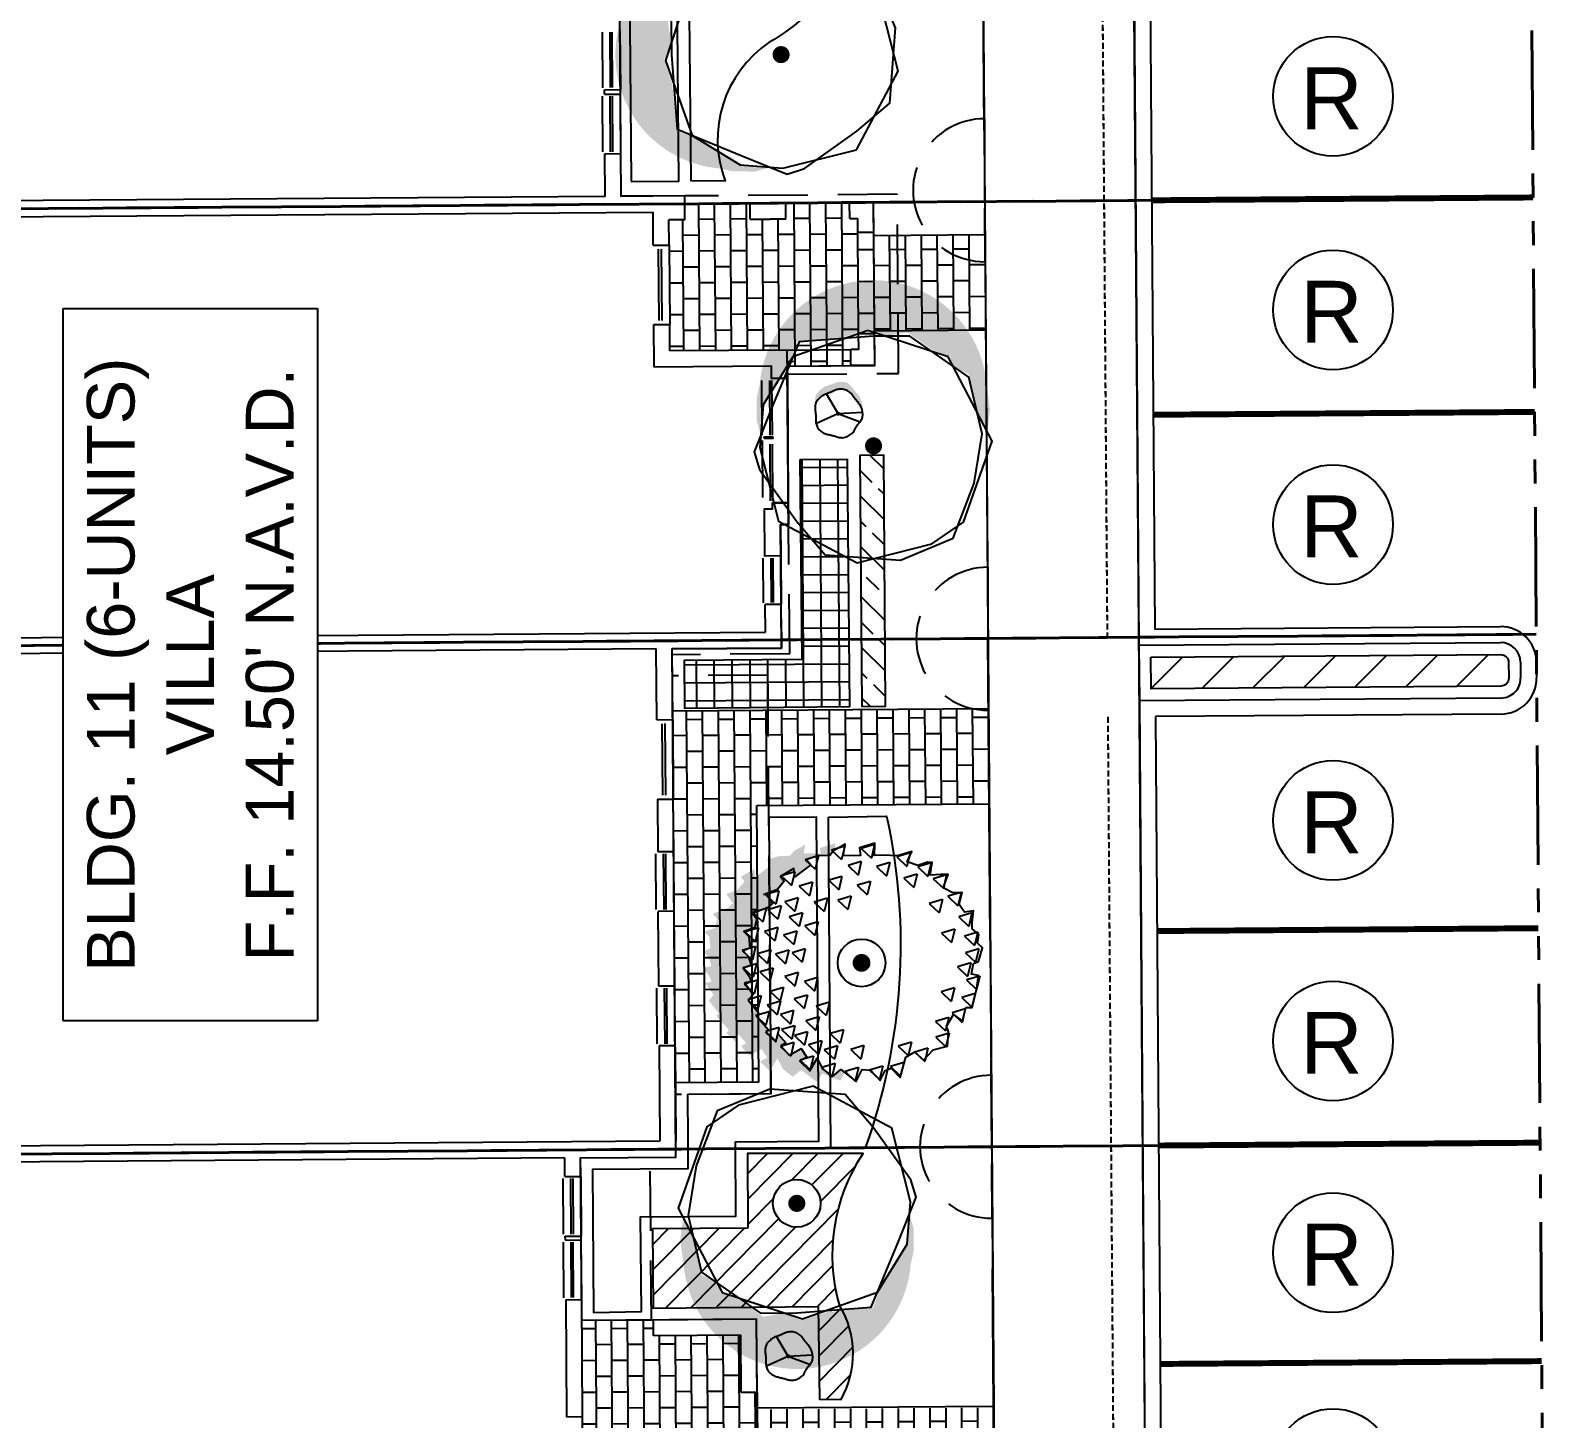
# Model space of a CAD drawing. Header units: feet. Extents: x 919634 to 928945, y 707022 to 708026.
# Drawn here: x 920286 to 920349.6, y 707361.5 to 707419.8 of the extents above; entities that cross this region are included whole.
import ezdxf
from ezdxf.enums import TextEntityAlignment as Align

# ---------------------------------------------------------------- set-up
doc = ezdxf.new("R2010")
doc.units = ezdxf.units.FT
doc.header["$LTSCALE"] = 20
doc.header["$MEASUREMENT"] = 0
for name, pattern in [('HIDDEN2', [0.1875, 0.125, -0.0625]), ('Site Plan$0$HIDDEN2', [0.1875, 0.125, -0.0625]), ('Site Plan$0$PHANTOM2', [1.25, 0.625, -0.125, 0.125, -0.125, 0.125, -0.125])]:
    doc.linetypes.add(name, pattern=pattern)
for name, color, linetype in [('-u-site-utility clear zone', 252, 'HIDDEN2'), ('-u-site-xref', 7, 'Continuous'), ('L-002', 15, 'Continuous'), ('LP-ANNO-LABL-SHRB', 2, 'Continuous'), ('LP-PATT-GRND', 251, 'Continuous'), ('Site Plan$0$-u-site-bldg ID', 7, 'Continuous'), ('Site Plan$0$-u-site-bldg_interior', 252, 'Continuous'), ('Site Plan$0$-u-site-parking_overhang', 252, 'Site Plan$0$HIDDEN2'), ('Site Plan$0$SP-BLDG-ROOF ABOVE', 4, 'Site Plan$0$HIDDEN2'), ('Site Plan$0$SP-LOT PAVERS', 254, 'Continuous'), ('Site Plan$0$SP-PARKING DESIGNATION', 254, 'Continuous'), ('x-Villa6-LP Block$0$L-002', 253, 'Continuous'), ('x-Villa6-LP Block$0$LK-SHRB-013M', 253, 'Continuous'), ('x-Villa6-LP Block$0$LK-SHRB-035M', 253, 'Continuous'), ('x-Villa6-LP Block$0$LK-SHRB-TRNK', 253, 'Continuous'), ('x-Villa6-LP Block$0$LK-TREE-013M', 253, 'Continuous'), ('x-Villa6-LP Block$0$LK-TREE-025M', 253, 'Continuous'), ('x-Villa6-LP Block$0$LK-TREE-050M', 253, 'Continuous'), ('x-Villa6-LP Block$0$LK-TREE-TRNK', 253, 'Continuous'), ('x-Villa6-LP Block$0$LP-PATT-SHAR', 253, 'Continuous'), ('x-Villa6-LP Block$0$LP-SHAR-BRDR-CONT', 253, 'Continuous'), ('x-Villa6-LP Block$0$LP-SHRB', 253, 'Continuous'), ('x-Villa6-LP Block$0$LP-TREE', 253, 'Continuous')]:
    doc.layers.add(name, color=color, linetype=linetype)
for name, color, linetype, lineweight in [('Site Plan$0$SP-CURB', 3, 'Continuous', 25), ('Site Plan$0$SP-LOT LINES', 252, 'Site Plan$0$PHANTOM2', 40), ('Site Plan$0$SP-PARKING-STRIPE', 252, 'Continuous', 25), ('Site Plan$0$SP-SIDEWALK', 2, 'Continuous', 25), ('SP-BUILDING-FOOTPRINT', 1, 'Continuous', 25)]:
    doc.layers.add(name, color=color, linetype=linetype, lineweight=lineweight)
for name, color, linetype, plot in [('x-Villa6-LP Block$0$LK-SHRB-SHAD', 253, 'Continuous', False), ('x-Villa6-LP Block$0$LK-TREE-SHAD', 253, 'Continuous', False), ('x-Villa6-LP Block$0$LK-TREE-SHAD-SM30', 253, 'Continuous', False), ('x-Villa6-LP Block$0$LK-TREE-SHAD-SM40', 253, 'Continuous', False), ('x-Villa6-LP Block$0$LK-TREE-SHAD-SM50', 253, 'Continuous', False)]:
    doc.layers.add(name, color=color, linetype=linetype, plot=plot)
doc.layers.get('-u-site-xref').off()
doc.styles.add('Site Plan$0$ARIAL', font='arial.ttf')

# ---------------------------------------------------------------- blocks, each defined once
blk = doc.blocks.new('Site Plan')
at = {"layer": 'Site Plan$0$SP-LOT PAVERS', "extrusion": (7.49369e-08, 5.50407e-10, 1)}
h = blk.add_hatch(dxfattribs=at)
h.set_pattern_fill('AR-B816', color=256, scale=0.083333, angle=90.42714)
h.set_pattern_definition([(90.42714, (920326.7498, 707319.2641), (-0.666648, -0.00497), []), (180.42714, (920326.7498, 707319.2641), (-0.661678, -0.671618), [0.666667, -0.666667])])
h.paths.add_polyline_path([(920321.398, 707411.163), (920321.397, 707411.293), (920320.73, 707411.288), (920320.726, 707411.874), (920320.393, 707411.871), (920320.388, 707412.538), (920317.71, 707412.518), (920317.715, 707411.851), (920316.215, 707411.84), (920316.21, 707412.507), (920313.471, 707412.485), (920313.476, 707411.82), (920312.809, 707411.815), (920312.85, 707406.315), (920317.767, 707406.352), (920317.772, 707405.674), (920320.439, 707405.705), (920320.434, 707406.372), (920320.767, 707406.374), (920320.762, 707407.029), (920321.429, 707407.034), (920321.428, 707407.164), (920326.094, 707407.197), (920326.064, 707411.197)])
h = blk.add_hatch(dxfattribs=at)
h.set_pattern_fill('AR-B816', color=256, scale=0.083333, angle=90.42714)
h.set_pattern_definition([(90.4271, (920326.6131, 707337.60304), (-0.666648, -0.00497), []), (180.4271, (920326.6131, 707337.60304), (-0.661678, -0.671618), [0.666667, -0.666667])])
h.paths.add_polyline_path([(920312.963, 707391.213), (920313.079, 707375.617), (920316.579, 707375.635), (920316.493, 707387.239), (920326.243, 707387.309), (920326.213, 707391.309)])
h = blk.add_hatch(dxfattribs=at)
h.set_pattern_fill('AR-B816', color=256, scale=0.083333, angle=90.42714)
h.set_pattern_definition([(90.4271, (920326.66924, 707330.0721), (-0.666648, -0.00497), []), (180.4271, (920326.66924, 707330.0721), (-0.661678, -0.671618), [0.666667, -0.666667])])
h.paths.add_polyline_path([(920316.545, 707357.895), (920316.549, 707357.28), (920315.883, 707357.275), (920315.901, 707354.871), (920309.234, 707354.822), (920309.153, 707365.655), (920312.153, 707365.677), (920312.158, 707365.01), (920315.825, 707365.038), (920315.843, 707362.632), (920316.51, 707362.637), (920316.515, 707361.895), (920326.431, 707361.971), (920326.461, 707357.971)])
at = {"layer": 'Site Plan$0$-u-site-bldg_interior', "extrusion": (7.49369e-08, 5.50407e-10, 1)}
for p, q in [((920310.001, 707419.697, 0), (920310.018, 707417.364, 0)), ((920310.321, 707419.699, 0), (920310.339, 707417.366, 0)), ((920310.414, 707419.7, 0), (920310.431, 707417.367, 0)), ((920310.75, 707419.786, 0), (920310.769, 707417.286, 0)), ((920310.038, 707414.676, 0), (920310.021, 707417.009, 0)), ((920310.102, 707417.281, 0), (920310.769, 707417.286, 0)), ((920310.103, 707417.093, 0), (920310.102, 707417.281, 0)), ((920310.103, 707417.093, 0), (920310.77, 707417.098, 0)), ((920310.359, 707414.678, 0), (920310.341, 707417.012, 0)), ((920310.451, 707414.679, 0), (920310.434, 707417.012, 0)), ((920310.77, 707417.098, 0), (920310.769, 707417.286, 0)), ((920310.789, 707414.598, 0), (920310.77, 707417.098, 0)), ((920310.122, 707414.593, 0), (920310.789, 707414.598, 0)), ((920310.135, 707412.801, 0), (920310.122, 707414.593, 0)), ((920310.802, 707412.806, 0), (920310.789, 707414.598, 0)), ((920310.135, 707412.801, 0), (920271.72, 707412.515, 0)), ((920313.469, 707412.822, 0), (920310.802, 707412.806, 0)), ((920313.471, 707412.486, 0), (920313.469, 707412.822, 0)), ((920313.471, 707412.486, 0), (920316.21, 707412.507, 0)), ((920316.21, 707412.507, 0), (920317.71, 707412.518, 0)), ((920316.215, 707411.84, 0), (920316.21, 707412.507, 0)), ((920317.71, 707412.518, 0), (920320.388, 707412.538, 0)), ((920317.715, 707411.851, 0), (920317.71, 707412.518, 0)), ((920320.388, 707412.538, 0), (920321.388, 707412.546, 0)), ((920320.393, 707411.871, 0), (920320.388, 707412.538, 0)), ((920321.397, 707411.293, 0), (920321.388, 707412.546, 0)), ((920273.725, 707411.857, 0), (920312.14, 707412.143, 0)), ((920312.151, 707410.753, 0), (920312.14, 707412.143, 0)), ((920313.476, 707411.82, 0), (920313.471, 707412.486, 0)), ((920320.393, 707411.871, 0), (920320.726, 707411.874, 0)), ((920320.73, 707411.288, 0), (920320.726, 707411.874, 0)), ((920313.476, 707411.82, 0), (920312.809, 707411.815, 0)), ((920312.817, 707410.758, 0), (920312.809, 707411.815, 0)), ((920316.215, 707411.84, 0), (920317.048, 707411.846, 0)), ((920317.715, 707411.851, 0), (920317.048, 707411.846, 0)), ((920321.397, 707411.293, 0), (920320.73, 707411.288, 0)), ((920321.429, 707407.034, 0), (920321.397, 707411.293, 0)), ((920312.151, 707410.753, 0), (920312.817, 707410.758, 0)), ((920312.817, 707410.758, 0), (920312.842, 707407.425, 0)), ((920312.36, 707410.588, 0), (920312.383, 707407.588, 0)), ((920312.485, 707410.589, 0), (920312.508, 707407.589, 0)), ((920312.176, 707407.42, 0), (920312.842, 707407.425, 0)), ((920312.189, 707405.643, 0), (920312.176, 707407.42, 0)), ((920312.85, 707406.315, 0), (920312.842, 707407.425, 0)), ((920321.429, 707407.034, 0), (920320.762, 707407.029, 0)), ((920320.767, 707406.374, 0), (920320.762, 707407.029, 0)), ((920321.439, 707405.712, 0), (920321.429, 707407.034, 0)), ((920317.767, 707406.352, 0), (920320.434, 707406.372, 0)), ((920320.767, 707406.374, 0), (920320.434, 707406.372, 0)), ((920320.439, 707405.705, 0), (920320.434, 707406.372, 0)), ((920317.772, 707405.674, 0), (920320.439, 707405.705, 0)), ((920321.439, 707405.712, 0), (920320.439, 707405.705, 0)), ((920316.693, 707405.072, 0), (920316.71, 707402.78, 0)), ((920317.021, 707405.075, 0), (920317.038, 707402.783, 0)), ((920317.114, 707405.075, 0), (920317.131, 707402.783, 0)), ((920317.776, 707405.175, 0), (920317.815, 707399.946, 0)), ((920316.712, 707402.554, 0), (920316.73, 707400.171, 0)), ((920317.18, 707402.7, 0), (920316.794, 707402.698, 0)), ((920316.795, 707402.638, 0), (920316.794, 707402.698, 0)), ((920317.18, 707402.64, 0), (920316.795, 707402.638, 0)), ((920317.041, 707402.406, 0), (920317.059, 707400.024, 0)), ((920317.134, 707402.407, 0), (920317.152, 707400.024, 0)), ((920317.18, 707402.64, 0), (920317.18, 707402.7, 0)), ((920317.815, 707399.946, 0), (920317.152, 707399.941, 0)), ((920316.749, 707397.623, 0), (920316.763, 707395.752, 0)), ((920317.077, 707397.625, 0), (920317.091, 707395.755, 0)), ((920317.169, 707397.626, 0), (920317.183, 707395.755, 0)), ((920317.498, 707397.712, 0), (920317.513, 707395.675, 0)), ((920317.513, 707395.675, 0), (920316.847, 707395.67, 0)), ((920316.855, 707394.511, 0), (920316.847, 707395.67, 0)), ((920317.522, 707394.516, 0), (920317.513, 707395.675, 0)), ((920273.856, 707394.191, 0), (920316.855, 707394.511, 0)), ((920317.522, 707394.516, 0), (920317.527, 707393.85, 0)), ((920312.277, 707393.817, 0), (920273.861, 707393.53, 0)), ((920312.299, 707390.84, 0), (920312.277, 707393.817, 0)), ((920317.527, 707393.85, 0), (920312.944, 707393.815, 0)), ((920312.966, 707390.845, 0), (920312.944, 707393.822, 0)), ((920312.299, 707390.84, 0), (920312.966, 707390.845, 0)), ((920312.509, 707390.675, 0), (920312.531, 707387.675, 0)), ((920312.634, 707390.676, 0), (920312.656, 707387.676, 0)), ((920312.966, 707390.845, 0), (920312.991, 707387.512, 0)), ((920312.324, 707387.507, 0), (920312.991, 707387.512, 0)), ((920312.324, 707387.507, 0), (920312.34, 707385.298, 0)), ((920313.007, 707385.303, 0), (920312.991, 707387.512, 0)), ((920312.275, 707382.88, 0), (920312.258, 707385.214, 0)), ((920313.007, 707385.303, 0), (920312.34, 707385.298, 0)), ((920312.603, 707382.883, 0), (920312.586, 707385.216, 0)), ((920312.696, 707382.883, 0), (920312.678, 707385.217, 0)), ((920313.026, 707382.803, 0), (920313.007, 707385.303, 0)), ((920313.026, 707382.803, 0), (920312.359, 707382.798, 0)), ((920312.383, 707379.654, 0), (920312.359, 707382.798, 0)), ((920313.049, 707379.659, 0), (920313.026, 707382.803, 0)), ((920312.317, 707377.237, 0), (920312.3, 707379.57, 0)), ((920313.049, 707379.659, 0), (920312.383, 707379.654, 0)), ((920312.645, 707377.239, 0), (920312.628, 707379.572, 0)), ((920312.738, 707377.24, 0), (920312.721, 707379.573, 0)), ((920313.068, 707377.159, 0), (920313.049, 707379.659, 0)), ((920313.068, 707377.159, 0), (920312.401, 707377.154, 0)), ((920312.401, 707377.154, 0), (920312.431, 707373.15, 0)), ((920313.068, 707377.096, 0), (920313.098, 707373.153, 0)), ((920312.431, 707373.15, 0), (920274.015, 707372.864, 0)), ((920313.103, 707372.489, 0), (920313.097, 707373.216, 0)), ((920308.436, 707372.454, 0), (920272.02, 707372.182, 0)), ((920308.442, 707371.671, 0), (920308.436, 707372.454, 0)), ((920309.103, 707372.459, 0), (920313.103, 707372.489, 0)), ((920309.109, 707371.676, 0), (920309.103, 707372.459, 0)), ((920308.359, 707371.587, 0), (920308.377, 707369.254, 0)), ((920308.442, 707371.671, 0), (920309.109, 707371.676, 0)), ((920308.68, 707371.589, 0), (920308.697, 707369.256, 0)), ((920308.772, 707371.59, 0), (920308.79, 707369.257, 0)), ((920309.109, 707371.676, 0), (920309.127, 707369.176, 0)), ((920308.396, 707366.587, 0), (920308.379, 707368.92, 0)), ((920308.461, 707369.171, 0), (920309.127, 707369.176, 0)), ((920308.462, 707369.004, 0), (920308.461, 707369.171, 0)), ((920308.462, 707369.004, 0), (920309.128, 707369.009, 0)), ((920308.717, 707366.59, 0), (920308.7, 707368.923, 0)), ((920308.81, 707366.59, 0), (920308.792, 707368.923, 0)), ((920309.128, 707369.009, 0), (920309.127, 707369.176, 0)), ((920309.147, 707366.509, 0), (920309.128, 707369.009, 0)), ((920308.48, 707366.504, 0), (920309.147, 707366.509, 0)), ((920308.48, 707366.504, 0), (920308.517, 707361.592, 0)), ((920309.184, 707361.597, 0), (920309.147, 707366.509, 0)), ((920312.154, 707365.648, 0), (920309.154, 707365.626, 0)), ((920316.487, 707365.68, 0), (920312.154, 707365.648, 0)), ((920312.159, 707364.982, 0), (920312.154, 707365.648, 0)), ((920316.51, 707362.608, 0), (920316.487, 707365.68, 0)), ((920315.825, 707365.009, 0), (920312.159, 707364.982, 0)), ((920315.843, 707362.603, 0), (920315.825, 707365.009, 0)), ((920316.51, 707362.608, 0), (920315.843, 707362.603, 0)), ((920316.51, 707362.608, 0), (920316.55, 707357.251, 0)), ((920308.517, 707361.592, 0), (920309.184, 707361.597, 0)), ((920309.209, 707358.264, 0), (920309.184, 707361.597, 0))]:
    blk.add_line(p, q, dxfattribs=at)
at = {"layer": 'Site Plan$0$-u-site-bldg_interior', "extrusion": (7.49369e-08, 5.50407e-10, 1), "elevation": 0.069}
for points in [[(920317.775, 707405.243), (920317.767, 707406.352), (920312.85, 707406.315)], [(920317.772, 707405.674), (920317.776, 707405.164), (920317.113, 707405.159), (920317.109, 707405.68), (920312.189, 707405.643)], [(920317.488, 707399.028), (920317.822, 707399.03), (920317.815, 707399.946)]]:
    blk.add_lwpolyline(points, dxfattribs=at)
blk.add_lwpolyline([(920317.815, 707399.946), (920317.822, 707399.03), (920317.488, 707399.028), (920317.498, 707397.712), (920316.831, 707397.707), (920316.817, 707399.689), (920317.154, 707399.692), (920317.152, 707399.941)], close=True, dxfattribs=at)
at = {"layer": 'Site Plan$0$-u-site-parking_overhang', "ltscale": 0.1, "extrusion": (7.49369e-08, 5.50407e-10, 1), "elevation": 0.069}
for points in [[(920330.777, 707449.623), (920331.189, 707394.291)], [(920330.779, 707449.623), (920331.191, 707394.291)], [(920331.214, 707390.958), (920331.624, 707335.959)], [(920331.216, 707390.958), (920331.626, 707335.959)]]:
    blk.add_lwpolyline(points, dxfattribs=at)
at = {"layer": 'Site Plan$0$SP-BLDG-ROOF ABOVE', "extrusion": (7.49369e-08, 5.50407e-10, 1)}
for p, q in [((920317.88, 707393.607, 0), (920317.822, 707399.03, 0)), ((920317.88, 707393.607, 0), (920312.945, 707393.571, 0)), ((920316.952, 707392.714, 0), (920312.952, 707392.684, 0)), ((920317.083, 707375.139, 0), (920316.952, 707392.714, 0)), ((920317.083, 707375.139, 0), (920313.083, 707375.109, 0)), ((920312.069, 707365.648, 0), (920312.018, 707372.481, 0))]:
    blk.add_line(p, q, dxfattribs=at)
at = {"layer": 'Site Plan$0$SP-BLDG-ROOF ABOVE', "extrusion": (7.49369e-08, 5.50407e-10, 1), "elevation": 0.069}
blk.add_lwpolyline([(920317.775, 707405.336), (920322.441, 707405.371), (920322.385, 707412.889), (920313.469, 707412.822)], dxfattribs=at)
at = {"layer": 'Site Plan$0$SP-CURB'}
for p, q in [((920332.102, 707450.303), (920332.522, 707393.964)), ((920332.777, 707449.638), (920333.187, 707394.639)), ((920333.187, 707394.639), (920347.687, 707394.747)), ((920332.522, 707393.964), (920347.692, 707394.077)), ((920348.528, 707393.253), (920348.533, 707392.587)), ((920349.198, 707393.258), (920349.203, 707392.592)), ((920347.709, 707391.751), (920332.539, 707391.638)), ((920332.539, 707391.638), (920332.959, 707335.299)), ((920347.714, 707391.081), (920333.214, 707390.973)), ((920333.214, 707390.973), (920333.624, 707335.974))]:
    blk.add_line(p, q, dxfattribs=at)
for centre, major_axis, start_param, end_param in [((920347.698, 707393.247), (0.011, -1.5), 1.570907, 3.141703), ((920347.698, 707393.247), (0.006, -0.83), 1.570907, 3.141703), ((920347.703, 707392.581), (0.006, -0.83), 0.00011, 1.570907), ((920347.703, 707392.581), (0.011, -1.5), 0.00011, 1.570907)]:
    blk.add_ellipse(centre, major_axis=major_axis, ratio=1, start_param=start_param, end_param=end_param, dxfattribs=at)
at = {"layer": 'Site Plan$0$SP-LOT LINES', "ltscale": 0.4, "extrusion": (7.49369e-08, 5.50407e-10, 1)}
for p, q in [((920348.778, 707449.757), (920349.626, 707336.093)), ((920259.056, 707412.087, 0), (920349.054, 707412.758)), ((920349.054, 707412.758), (920259.056, 707412.087, 0)), ((920259.193, 707393.754, 0), (920349.191, 707394.425)), ((920349.191, 707394.425), (920259.193, 707393.754, 0)), ((920349.35, 707373.092), (920259.352, 707372.421, 0)), ((920259.352, 707372.421, 0), (920349.35, 707373.092))]:
    blk.add_line(p, q, dxfattribs=at)
at = {"layer": 'Site Plan$0$SP-PARKING DESIGNATION'}
for centre in [(920340.665, 707417.002), (920340.665, 707408.038), (920340.665, 707399.031), (920340.665, 707386.614), (920340.665, 707377.361), (920340.665, 707368.475), (920340.665, 707359.418)]:
    blk.add_circle(centre, 2.511, dxfattribs=at)
at = {"layer": 'Site Plan$0$SP-PARKING-STRIPE', "extrusion": (7.49369e-08, 5.50407e-10, 1), "const_width": 0.25, "elevation": 0.069}
for points in [[(920349.052, 707412.758), (920333.053, 707412.639)], [(920349.119, 707403.758), (920333.12, 707403.639)], [(920349.281, 707382.092), (920333.281, 707381.973)], [(920349.348, 707373.092), (920333.348, 707372.973)], [(920349.416, 707363.926), (920333.417, 707363.807)]]:
    blk.add_lwpolyline(points, dxfattribs=at)
at = {"layer": 'Site Plan$0$SP-SIDEWALK'}
for p, q in [((920326.031, 707415.587), (920325.93, 707429.254)), ((920326.031, 707415.587), (920326.132, 707401.921)), ((920326.169, 707396.922), (920326.189, 707394.255)), ((920326.282, 707381.588), (920326.189, 707394.255)), ((920332.522, 707393.964), (920332.539, 707391.638)), ((920326.324, 707375.922), (920326.319, 707376.589)), ((920326.347, 707372.797), (920326.324, 707375.922)), ((920326.482, 707354.589), (920326.384, 707367.797))]:
    blk.add_line(p, q, dxfattribs=at)
at = {"layer": 'Site Plan$0$SP-SIDEWALK', "extrusion": (7.49369e-08, 5.50407e-10, 1)}
for p, q in [((920321.398, 707411.163, 0), (920326.061, 707411.197, 0)), ((920321.427, 707407.164, 0), (920326.09, 707407.197, 0)), ((920312.963, 707391.213, 0), (920326.201, 707391.309, 0)), ((920316.493, 707387.239, 0), (920326.229, 707387.309, 0)), ((920316.579, 707375.635, 0), (920316.493, 707387.239, 0)), ((920316.579, 707375.635, 0), (920313.079, 707375.609, 0)), ((920316.515, 707361.964, 0), (920326.414, 707362.036, 0))]:
    blk.add_line(p, q, dxfattribs=at)
at = {"layer": 'Site Plan$0$SP-SIDEWALK', "extrusion": (7.49369e-08, 5.50407e-10, 1), "elevation": 0.069}
for points in [[(920325.777, 707449.585), (920326.624, 707335.922)], [(920325.779, 707449.585), (920326.626, 707335.922)]]:
    blk.add_lwpolyline(points, dxfattribs=at)
at = {"layer": 'Site Plan$0$SP-PARKING DESIGNATION', "style": 'Site Plan$0$ARIAL'}
for p in [(920340.597, 707415.623, 0), (920340.597, 707406.659, 0), (920340.597, 707397.652, 0), (920340.597, 707385.235, 0), (920340.597, 707375.982, 0), (920340.597, 707367.096, 0)]:
    blk.add_text('R', height=2.6, dxfattribs=at).set_placement(p, align=Align.CENTER)
at = {"layer": 'Site Plan$0$-u-site-bldg ID', "insert": (920288.391, 707393.151), "char_height": 2, "width": 27.88033, "attachment_point": 2, "rotation": 90, "style": 'Site Plan$0$ARIAL', "bg_fill": 19, "box_fill_scale": 1.5, "bg_fill_color": 256, "bg_fill_transparency": 0}
blk.add_mtext("BLDG. 11 (6-UNITS)\\PVILLA\\PF.F. 14.50' N.A.V.D.", dxfattribs=at)
blk = doc.blocks.new('x-Villa6-LP Block$0$TREE-EVGR-001')
at = {"layer": 'x-Villa6-LP Block$0$LK-TREE-SHAD'}
blk.add_hatch(color=256, dxfattribs=at).paths.add_polyline_path([(0.109, -0.4758), (0.1079, -0.5039), (0.1722, -0.4845), (0.1683, -0.4622), (0.2405, -0.4622), (0.2327, -0.5), (0.2814, -0.4728), (0.297, -0.4533), (0.3476, -0.4513), (0.3963, -0.4359), (0.3769, -0.4143), (0.4451, -0.3637), (0.449, -0.3988), (0.5055, -0.3656), (0.4899, -0.3462), (0.5191, -0.3111), (0.5673, -0.2935), (0.5386, -0.2546), (0.562, -0.2351), (0.6244, -0.2118), (0.6068, -0.1884), (0.6166, -0.1514), (0.6614, -0.1358), (0.64, -0.1144), (0.6361, -0.0657), (0.6653, -0.054), (0.6419, -0.0287), (0.6322, 0.0083), (0.6653, 0.0181), (0.64, 0.0531), (0.6322, 0.0745), (0.6594, 0.0804), (0.6244, 0.1291), (0.6341, 0.1427), (0.6438, 0.1544), (0.601, 0.2089), (0.6127, 0.2187), (0.5601, 0.279), (0.5717, 0.2907), (0.5308, 0.3297), (0.5211, 0.2966), (0.4879, 0.3336), (0.5094, 0.3472), (0.4735, 0.3871), (0.4236, 0.3589), (0.4003, 0.3959), (0.4295, 0.4115), (0.3886, 0.4524), (0.3574, 0.3998), (0.334, 0.4446), (0.2931, 0.4777), (0.258, 0.4485), (0.1937, 0.4991), (0.1683, 0.4644), (0.1333, 0.4806), (0.0923, 0.4952), (0.0746, 0.4614), (0.091, 0.4485), (0.1261, 0.4777), (0.167, 0.4446), (0.1904, 0.3998), (0.2216, 0.4524), (0.2625, 0.4115), (0.2333, 0.3959), (0.2566, 0.3589), (0.3065, 0.3871), (0.3424, 0.3472), (0.3209, 0.3336), (0.3541, 0.2966), (0.3638, 0.3297), (0.4047, 0.2907), (0.3931, 0.279), (0.4457, 0.2187), (0.434, 0.2089), (0.4768, 0.1544), (0.4671, 0.1427), (0.4574, 0.1291), (0.4924, 0.0804), (0.4652, 0.0745), (0.473, 0.0531), (0.4983, 0.0181), (0.4652, 0.0083), (0.4749, -0.0287), (0.4983, -0.054), (0.4691, -0.0657), (0.473, -0.1144), (0.4944, -0.1358), (0.4496, -0.1514), (0.4398, -0.1884), (0.4574, -0.2118), (0.395, -0.2351), (0.3716, -0.2546), (0.4003, -0.2935), (0.3521, -0.3111), (0.3229, -0.3462), (0.3385, -0.3656), (0.282, -0.3988), (0.2781, -0.3637), (0.2099, -0.4143), (0.2293, -0.4359), (0.1806, -0.4513), (0.13, -0.4533), (0.1144, -0.4728)])
at = {"layer": 'x-Villa6-LP Block$0$LK-TREE-013M'}
for p, q in [((-0.1749, 0.4209), (-0.1609, 0.4775)), ((-0.1189, 0.4371), (-0.1609, 0.4775)), ((-0.0858, 0.4354), (-0.0718, 0.4921)), ((-0.0858, 0.4354), (-0.0297, 0.4516)), ((-0.0297, 0.4516), (-0.0718, 0.4921)), ((0.0161, 0.4409), (0.0301, 0.4975)), ((0.0161, 0.4409), (0.0721, 0.4571)), ((0.0721, 0.4571), (0.0301, 0.4975)), ((0.1143, 0.4227), (0.1284, 0.4793)), ((0.1704, 0.4389), (0.1284, 0.4793)), ((0.2053, 0.3918), (0.2193, 0.4484)), ((0.2614, 0.408), (0.2193, 0.4484)), ((-0.2768, 0.3609), (-0.2628, 0.4175)), ((-0.2208, 0.3771), (-0.2628, 0.4175)), ((-0.2077, 0.3354), (-0.1937, 0.3921)), ((-0.1516, 0.3516), (-0.1937, 0.3921)), ((-0.1749, 0.4209), (-0.1189, 0.4371)), ((-0.0076, 0.3482), (0.0065, 0.4048)), ((0.0485, 0.3643), (0.0065, 0.4048)), ((0.1034, 0.3482), (0.1174, 0.4048)), ((0.1143, 0.4227), (0.1704, 0.4389)), ((0.1595, 0.3643), (0.1174, 0.4048)), ((0.1702, 0.3272), (0.1842, 0.3838)), ((0.2262, 0.3433), (0.1842, 0.3838)), ((0.2053, 0.3918), (0.2614, 0.408)), ((0.2872, 0.3336), (0.3012, 0.3902)), ((0.3432, 0.3498), (0.3012, 0.3902)), ((-0.366, 0.2991), (-0.352, 0.3557)), ((-0.3099, 0.3152), (-0.352, 0.3557)), ((-0.2768, 0.3609), (-0.2208, 0.3771)), ((-0.2077, 0.3354), (-0.1516, 0.3516)), ((-0.0076, 0.3482), (0.0485, 0.3643)), ((0.0779, 0.2809), (0.092, 0.3375)), ((0.134, 0.297), (0.092, 0.3375)), ((0.1034, 0.3482), (0.1595, 0.3643)), ((0.1702, 0.3272), (0.2262, 0.3433)), ((0.229, 0.2882), (0.243, 0.3448)), ((0.285, 0.3043), (0.243, 0.3448)), ((0.2824, 0.2625), (0.2964, 0.3191)), ((0.2872, 0.3336), (0.3432, 0.3498)), ((0.3384, 0.2786), (0.2964, 0.3191)), ((0.349, 0.27), (0.3631, 0.3266)), ((0.4051, 0.2861), (0.3631, 0.3266)), ((-0.366, 0.2991), (-0.3099, 0.3152)), ((-0.3648, 0.2323), (-0.3507, 0.2889)), ((-0.3087, 0.2485), (-0.3507, 0.2889)), ((0.0779, 0.2809), (0.134, 0.297)), ((0.1798, 0.2263), (0.1939, 0.283)), ((0.2359, 0.2425), (0.1939, 0.283)), ((0.229, 0.2882), (0.285, 0.3043)), ((0.2824, 0.2625), (0.3384, 0.2786)), ((0.2872, 0.1991), (0.3012, 0.2557)), ((0.3432, 0.2152), (0.3012, 0.2557)), ((0.349, 0.27), (0.4051, 0.2861)), ((0.3909, 0.2027), (0.4049, 0.2593)), ((0.4469, 0.2189), (0.4049, 0.2593)), ((-0.4351, 0.1972), (-0.4211, 0.2539)), ((-0.4351, 0.1972), (-0.3791, 0.2134)), ((-0.3791, 0.2134), (-0.4211, 0.2539)), ((-0.3648, 0.2323), (-0.3087, 0.2485)), ((0.1362, 0.1645), (0.1502, 0.2211)), ((0.1922, 0.1807), (0.1502, 0.2211)), ((0.1798, 0.2263), (0.2359, 0.2425)), ((0.2872, 0.1991), (0.3432, 0.2152)), ((0.3428, 0.159), (0.3568, 0.2156)), ((0.3988, 0.1752), (0.3568, 0.2156)), ((0.3909, 0.2027), (0.4469, 0.2189)), ((0.4236, 0.1354), (0.4377, 0.192)), ((0.4797, 0.1516), (0.4377, 0.192)), ((-0.4769, 0.1331), (-0.4629, 0.1898)), ((-0.4769, 0.1331), (-0.4209, 0.1493)), ((-0.4209, 0.1493), (-0.4629, 0.1898)), ((-0.3896, 0.1081), (-0.3756, 0.1648)), ((-0.3336, 0.1243), (-0.3756, 0.1648)), ((0.1362, 0.1645), (0.1922, 0.1807)), ((0.229, 0.1336), (0.243, 0.1902)), ((0.229, 0.1336), (0.285, 0.1498)), ((0.285, 0.1498), (0.243, 0.1902)), ((0.329, 0.1009), (0.3431, 0.1575)), ((0.3428, 0.159), (0.3988, 0.1752)), ((0.3851, 0.117), (0.3431, 0.1575)), ((0.4236, 0.1354), (0.4797, 0.1516)), ((-0.497, 0.0591), (-0.4829, 0.1157)), ((-0.497, 0.0591), (-0.4409, 0.0752)), ((-0.4409, 0.0752), (-0.4829, 0.1157)), ((-0.3896, 0.1081), (-0.3336, 0.1243)), ((0.1853, 0.0609), (0.1993, 0.1175)), ((0.1853, 0.0609), (0.2413, 0.077)), ((0.2413, 0.077), (0.1993, 0.1175)), ((0.2672, 0.0391), (0.2812, 0.0957)), ((0.3232, 0.0552), (0.2812, 0.0957)), ((0.329, 0.1009), (0.3851, 0.117)), ((0.3727, 0.0191), (0.3867, 0.0757)), ((0.4287, 0.0352), (0.3867, 0.0757)), ((0.4382, 0.07), (0.4522, 0.1266)), ((0.4382, 0.07), (0.4942, 0.0861)), ((0.4942, 0.0861), (0.4522, 0.1266)), ((-0.4933, -0.0555), (-0.4793, 0.0011)), ((-0.4373, -0.0393), (-0.4793, 0.0011)), ((-0.4597, 0.0038), (-0.4457, 0.0604)), ((-0.4597, 0.0038), (-0.4036, 0.0199)), ((-0.4036, 0.0199), (-0.4457, 0.0604)), ((0.2672, 0.0391), (0.3232, 0.0552)), ((0.3054, -0.0555), (0.3194, 0.0011)), ((0.3614, -0.0393), (0.3194, 0.0011)), ((0.3727, 0.0191), (0.4287, 0.0352)), ((0.4418, 0.0009), (0.4559, 0.0575)), ((0.4418, 0.0009), (0.4979, 0.017)), ((0.4979, 0.017), (0.4559, 0.0575)), ((-0.4933, -0.0555), (-0.4373, -0.0393)), ((0.2362, -0.061), (0.2503, -0.0043)), ((0.2362, -0.061), (0.2923, -0.0448)), ((0.2923, -0.0448), (0.2503, -0.0043)), ((0.3054, -0.0555), (0.3614, -0.0393)), ((0.3818, -0.0573), (0.3958, -0.0007)), ((0.3818, -0.0573), (0.4378, -0.0412)), ((0.4378, -0.0412), (0.3958, -0.0007)), ((0.4455, -0.0719), (0.4595, -0.0152)), ((0.4455, -0.0719), (0.5015, -0.0557)), ((0.5015, -0.0557), (0.4595, -0.0152)), ((-0.4899, -0.1256), (-0.4759, -0.0689)), ((-0.4899, -0.1256), (-0.4338, -0.1094)), ((-0.4338, -0.1094), (-0.4759, -0.0689)), ((-0.3933, -0.1391), (-0.3792, -0.0825)), ((-0.3933, -0.1391), (-0.3372, -0.123)), ((-0.3372, -0.123), (-0.3792, -0.0825)), ((0.1817, -0.1737), (0.1957, -0.1171)), ((0.2377, -0.1575), (0.1957, -0.1171)), ((0.2708, -0.1355), (0.2848, -0.0789)), ((0.2708, -0.1355), (0.3269, -0.1193)), ((0.3269, -0.1193), (0.2848, -0.0789)), ((0.3509, -0.1519), (0.3649, -0.0953)), ((0.4069, -0.1357), (0.3649, -0.0953)), ((0.4327, -0.1501), (0.4468, -0.0934)), ((0.4888, -0.1339), (0.4468, -0.0934)), ((-0.466, -0.2064), (-0.452, -0.1498)), ((-0.466, -0.2064), (-0.41, -0.1903)), ((-0.41, -0.1903), (-0.452, -0.1498)), ((0.1817, -0.1737), (0.2377, -0.1575)), ((0.2471, -0.2119), (0.2612, -0.1553)), ((0.3032, -0.1957), (0.2612, -0.1553)), ((0.3363, -0.2428), (0.3503, -0.1862)), ((0.3923, -0.2266), (0.3503, -0.1862)), ((0.3509, -0.1519), (0.4069, -0.1357)), ((0.4, -0.2319), (0.414, -0.1753)), ((0.456, -0.2157), (0.414, -0.1753)), ((0.4327, -0.1501), (0.4888, -0.1339)), ((-0.4206, -0.2937), (-0.4065, -0.2371)), ((-0.3645, -0.2775), (-0.4065, -0.2371)), ((-0.3423, -0.2646), (-0.3283, -0.208)), ((-0.3423, -0.2646), (-0.2863, -0.2484)), ((-0.2863, -0.2484), (-0.3283, -0.208)), ((0.0416, -0.281), (0.0556, -0.2244)), ((0.0976, -0.2648), (0.0556, -0.2244)), ((0.1416, -0.2737), (0.1557, -0.2171)), ((0.1977, -0.2575), (0.1557, -0.2171)), ((0.2471, -0.2119), (0.3032, -0.1957)), ((0.2653, -0.2755), (0.2794, -0.2189)), ((0.3214, -0.2594), (0.2794, -0.2189)), ((0.3363, -0.2428), (0.3923, -0.2266)), ((0.3454, -0.3064), (0.3594, -0.2498)), ((0.4014, -0.2903), (0.3594, -0.2498)), ((0.4, -0.2319), (0.456, -0.2157)), ((-0.4206, -0.2937), (-0.3645, -0.2775)), ((-0.3605, -0.3683), (-0.3465, -0.3116)), ((-0.3045, -0.3521), (-0.3465, -0.3116)), ((-0.2368, -0.3719), (-0.2228, -0.3153)), ((-0.1808, -0.3557), (-0.2228, -0.3153)), ((-0.0403, -0.3428), (-0.0263, -0.2862)), ((0.0157, -0.3266), (-0.0263, -0.2862)), ((0.0416, -0.281), (0.0976, -0.2648)), ((0.0798, -0.3646), (0.0938, -0.308)), ((0.1358, -0.3485), (0.0938, -0.308)), ((0.1416, -0.2737), (0.1977, -0.2575)), ((0.2035, -0.341), (0.2175, -0.2844)), ((0.2595, -0.3248), (0.2175, -0.2844)), ((0.2653, -0.2755), (0.3214, -0.2594)), ((0.3454, -0.3064), (0.4014, -0.2903)), ((-0.3605, -0.3683), (-0.3045, -0.3521)), ((-0.2957, -0.4188), (-0.2817, -0.3621)), ((-0.2397, -0.4026), (-0.2817, -0.3621)), ((-0.2368, -0.3719), (-0.1808, -0.3557)), ((-0.1222, -0.421), (-0.1082, -0.3644)), ((-0.0661, -0.4048), (-0.1082, -0.3644)), ((-0.0403, -0.3428), (0.0157, -0.3266)), ((-0.0021, -0.4264), (0.0119, -0.3698)), ((0.0539, -0.4103), (0.0119, -0.3698)), ((0.0798, -0.3646), (0.1358, -0.3485)), ((0.2035, -0.341), (0.2595, -0.3248)), ((0.2781, -0.3846), (0.2921, -0.328)), ((0.2781, -0.3846), (0.3341, -0.3685)), ((0.3341, -0.3685), (0.2921, -0.328)), ((-0.2957, -0.4188), (-0.2397, -0.4026)), ((-0.2077, -0.461), (-0.1937, -0.4044)), ((-0.2077, -0.461), (-0.1516, -0.4448)), ((-0.1516, -0.4448), (-0.1937, -0.4044)), ((-0.1222, -0.421), (-0.0661, -0.4048)), ((-0.0585, -0.4974), (-0.0445, -0.4407)), ((-0.0025, -0.4812), (-0.0445, -0.4407)), ((-0.0021, -0.4264), (0.0539, -0.4103)), ((0.067, -0.4919), (0.0811, -0.4353)), ((0.1231, -0.4757), (0.0811, -0.4353)), ((0.178, -0.4519), (0.192, -0.3953)), ((0.178, -0.4519), (0.2341, -0.4357)), ((0.2341, -0.4357), (0.192, -0.3953)), ((-0.0585, -0.4974), (-0.0025, -0.4812)), ((0.067, -0.4919), (0.1231, -0.4757))]:
    blk.add_line(p, q, dxfattribs=at)
at = {"layer": 'x-Villa6-LP Block$0$LK-TREE-050M'}
for points in [[(0.3015, 0.3842), (0.2566, 0.3589), (0.2333, 0.3959), (0.2625, 0.4115), (0.2216, 0.4524), (0.1904, 0.3998), (0.167, 0.4446), (0.1261, 0.4777), (0.091, 0.4485), (0.0267, 0.4991), (0.0013, 0.4485), (-0.0337, 0.4524), (-0.0747, 0.4952), (-0.0961, 0.4543), (-0.1214, 0.4446), (-0.1585, 0.4835), (-0.1838, 0.3979), (-0.2208, 0.3764), (-0.2578, 0.4115), (-0.2988, 0.3686), (-0.3592, 0.3531), (-0.3631, 0.2927), (-0.3553, 0.2693), (-0.3845, 0.2206), (-0.4235, 0.2479), (-0.4371, 0.1914), (-0.4644, 0.1914), (-0.4839, 0.1096), (-0.4917, 0.057), (-0.4625, 0.0512), (-0.4703, 0.0064), (-0.4917, -0.0014), (-0.5092, -0.0599), (-0.4878, -0.0793), (-0.4936, -0.1163), (-0.4664, -0.1397), (-0.4664, -0.167), (-0.4722, -0.2157), (-0.4352, -0.2098), (-0.4118, -0.2429), (-0.4254, -0.2936), (-0.3865, -0.2916), (-0.3455, -0.3131), (-0.367, -0.3695), (-0.3358, -0.3695), (-0.291, -0.3676), (-0.3007, -0.4202), (-0.2812, -0.4221), (-0.2403, -0.4085), (-0.1955, -0.4241), (-0.215, -0.4669), (-0.1546, -0.4494), (-0.0941, -0.4533), (-0.0571, -0.4513), (-0.0591, -0.5039), (0.0052, -0.4845), (0.0013, -0.4513), (0.0735, -0.4513), (0.0657, -0.5), (0.1144, -0.4728), (0.13, -0.4533), (0.1806, -0.4513), (0.2235, -0.4377)], [(0.3989, -0.2916), (0.3716, -0.2546), (0.395, -0.2351), (0.4574, -0.2118), (0.4398, -0.1884), (0.4496, -0.1514), (0.4944, -0.1358), (0.473, -0.1144), (0.4691, -0.0657), (0.4983, -0.054), (0.4749, -0.0287), (0.4652, 0.0083), (0.4983, 0.0181), (0.473, 0.0531), (0.4652, 0.0745), (0.4924, 0.0804), (0.4574, 0.1291), (0.4671, 0.1427), (0.4768, 0.1544), (0.434, 0.2089), (0.4457, 0.2187), (0.3931, 0.279), (0.4047, 0.2907), (0.3638, 0.3297), (0.3541, 0.2966), (0.3209, 0.3336), (0.3424, 0.3472), (0.3073, 0.3862)], [(0.2274, -0.4338), (0.2099, -0.4143), (0.2781, -0.3637), (0.282, -0.3988), (0.3385, -0.3656), (0.3229, -0.3462), (0.3521, -0.3111), (0.4106, -0.2897)]]:
    blk.add_lwpolyline(points, dxfattribs=at)
at = {"layer": 'x-Villa6-LP Block$0$LK-TREE-TRNK', "const_width": 0.0375}
blk.add_lwpolyline([(-0.007, -0.0174, 1), (0.007, 0.0174, 1)], format="xyb", close=True, dxfattribs=at)
blk = doc.blocks.new('x-Villa6-LP Block$0$TREE-SIMP-007')
at = {"layer": 'x-Villa6-LP Block$0$LK-TREE-SHAD'}
blk.add_hatch(color=256, dxfattribs=at).paths.add_polyline_path([(0.0446, 0.4933), (0.1186, 0.5129), (0.2186, 0.5107), (0.362, 0.476), (0.4816, 0.4108), (0.5968, 0.2935), (0.6686, 0.0957), (0.6708, -0.0759), (0.6294, -0.2193), (0.5555, -0.3345), (0.436, -0.4301), (0.3012, -0.4952), (0.1533, -0.5126), (0.062, -0.4996), (0.1533, -0.4561), (0.3099, -0.4214), (0.349, -0.3475), (0.3903, -0.3388), (0.4186, -0.2628), (0.4968, -0.152), (0.4816, -0.0542), (0.5142, 0.0197), (0.4794, 0.124), (0.4599, 0.3326), (0.3925, 0.3565), (0.1838, 0.4868)])
at = {"layer": 'x-Villa6-LP Block$0$LK-TREE-SHAD-SM30'}
h = blk.add_hatch(color=256, dxfattribs=at)
edge = h.paths.add_edge_path()
edge.add_arc((0.2278, 0), 0.5, 268.95574, 451.04426)
edge.add_arc((0.2096, 0), 0.5, -88.95574, 88.95574, ccw=False)
at = {"layer": 'x-Villa6-LP Block$0$LK-TREE-SHAD-SM40'}
h = blk.add_hatch(color=256, dxfattribs=at)
edge = h.paths.add_edge_path()
edge.add_arc((0.2096, 0), 0.5, 271.04426, 448.95574)
edge.add_arc((0.2096, 0), 0.5, 88.95574, 91.39241)
edge.add_arc((0.1853, 0), 0.5, -88.60759, 88.60759, ccw=False)
edge.add_arc((0.2096, 0), 0.5, 268.60759, 271.04426)
at = {"layer": 'x-Villa6-LP Block$0$LK-TREE-SHAD-SM50'}
h = blk.add_hatch(color=256, dxfattribs=at)
edge = h.paths.add_edge_path()
edge.add_arc((0.1853, 0), 0.5, 271.39241, 448.60759)
edge.add_arc((0.1853, 0), 0.5, 88.60759, 95.2219)
edge.add_arc((0.1591, -0.0014), 0.4997, -86.06593, 92.21476, ccw=False)
edge.add_arc((0.1853, 0), 0.5, 270.92693, 271.39241)
at = {"layer": 'x-Villa6-LP Block$0$LK-TREE-025M'}
blk.add_lwpolyline([(-0.0996, 0.5009), (-0.3296, 0.3389), (-0.4764, 0.2162), (-0.5027, -0.1144), (-0.4085, -0.3466), (-0.1675, -0.4407), (0.0494, -0.4779), (0.2992, -0.421), (0.4811, -0.1626), (0.4811, -0.0028), (0.4592, 0.3235), (0.1787, 0.4418), (-0.0229, 0.525)], close=True, dxfattribs=at)
at = {"layer": 'x-Villa6-LP Block$0$LK-TREE-050M'}
blk.add_lwpolyline([(-0.0032, 0.4987), (-0.3274, 0.4199), (-0.5137, 0.0761), (-0.4326, -0.2524), (-0.3384, -0.3925), (0.0166, -0.5217), (0.3891, -0.3312), (0.5074, 0.0213), (0.3934, 0.352), (0.1831, 0.4834)], close=True, dxfattribs=at)
at = {"layer": 'x-Villa6-LP Block$0$LK-TREE-TRNK', "const_width": 0.0375}
blk.add_lwpolyline([(-0.0187, 0, 1), (0.0188, 0, 1)], format="xyb", close=True, dxfattribs=at)
blk = doc.blocks.new('x-Villa6-LP Block$0$SHRUB-LRG-121')
at = {"layer": 'x-Villa6-LP Block$0$LK-SHRB-SHAD'}
blk.add_hatch(color=256, dxfattribs=at).paths.add_polyline_path([(0.207, 0.499), (0.295, 0.508), (0.412, 0.491), (0.524, 0.398), (0.6, 0.292), (0.643, 0.158), (0.699, -0.002), (0.704, -0.11), (0.678, -0.216), (0.611, -0.291), (0.475, -0.393), (0.41, -0.458), (0.291, -0.516), (0.168, -0.546), (0.088, -0.542), (0.064, -0.531), (0.153, -0.508), (0.239, -0.458), (0.315, -0.391), (0.418, -0.317), (0.503, -0.222), (0.539, -0.136), (0.539, -0.008), (0.505, 0.102), (0.464, 0.184), (0.431, 0.277), (0.367, 0.385), (0.289, 0.456), (0.241, 0.484)])
at = {"layer": 'x-Villa6-LP Block$0$LK-SHRB-013M'}
for p, q in [((-0.21, 0.481), (0.003, 0.005)), ((0.003, 0.005), (-0.183, -0.49)), ((0.024, 0.012), (0.439, 0.254))]:
    blk.add_line(p, q, dxfattribs=at)
at = {"layer": 'x-Villa6-LP Block$0$LK-SHRB-035M'}
blk.add_line((0.003, -0.004), (0.025, -0.54), dxfattribs=at)
blk.add_lwpolyline([(0.366, -0.351), (0.382, -0.34), (0.398, -0.328), (0.416, -0.314), (0.433, -0.3), (0.451, -0.284), (0.467, -0.267), (0.483, -0.248), (0.497, -0.228), (0.509, -0.206), (0.519, -0.182), (0.527, -0.157), (0.534, -0.132), (0.538, -0.106), (0.54, -0.081), (0.541, -0.056), (0.539, -0.031), (0.536, -0.008), (0.532, 0.014), (0.526, 0.034), (0.519, 0.054), (0.511, 0.073), (0.504, 0.09), (0.496, 0.107), (0.489, 0.122), (0.483, 0.137), (0.477, 0.151), (0.471, 0.164), (0.466, 0.177), (0.461, 0.19), (0.456, 0.204), (0.451, 0.217), (0.446, 0.232), (0.441, 0.247), (0.435, 0.263), (0.429, 0.28), (0.421, 0.297), (0.413, 0.315), (0.403, 0.333), (0.391, 0.352), (0.378, 0.371), (0.362, 0.39), (0.345, 0.409), (0.326, 0.427), (0.305, 0.444), (0.284, 0.46), (0.262, 0.474), (0.239, 0.486), (0.215, 0.495), (0.192, 0.502), (0.168, 0.506), (0.145, 0.507), (0.122, 0.507), (0.1, 0.506), (0.079, 0.504), (0.059, 0.502), (0.04, 0.499), (0.022, 0.498), (0.006, 0.496), (-0.009, 0.495), (-0.024, 0.494), (-0.039, 0.494), (-0.055, 0.494), (-0.071, 0.493), (-0.088, 0.494), (-0.107, 0.494), (-0.126, 0.494), (-0.147, 0.493), (-0.169, 0.492), (-0.191, 0.489), (-0.214, 0.486), (-0.236, 0.48), (-0.259, 0.473), (-0.281, 0.464), (-0.302, 0.453), (-0.323, 0.44), (-0.342, 0.426), (-0.361, 0.41), (-0.378, 0.392), (-0.393, 0.374), (-0.407, 0.355), (-0.419, 0.335), (-0.429, 0.314), (-0.438, 0.293), (-0.445, 0.272), (-0.452, 0.252), (-0.457, 0.232), (-0.462, 0.213), (-0.466, 0.195), (-0.469, 0.178), (-0.473, 0.163), (-0.477, 0.148), (-0.481, 0.133), (-0.485, 0.118), (-0.489, 0.102), (-0.494, 0.086), (-0.5, 0.068), (-0.506, 0.048), (-0.513, 0.027), (-0.519, 0.004), (-0.525, -0.02), (-0.529, -0.045), (-0.532, -0.07), (-0.533, -0.097), (-0.531, -0.123), (-0.525, -0.15), (-0.517, -0.177), (-0.507, -0.203), (-0.495, -0.228), (-0.481, -0.252), (-0.466, -0.274), (-0.45, -0.295), (-0.434, -0.313), (-0.418, -0.328), (-0.402, -0.341), (-0.386, -0.352), (-0.371, -0.362), (-0.356, -0.37), (-0.342, -0.377), (-0.328, -0.384), (-0.315, -0.39), (-0.303, -0.397), (-0.291, -0.403), (-0.28, -0.411), (-0.268, -0.418), (-0.257, -0.427), (-0.245, -0.436), (-0.233, -0.446), (-0.219, -0.457), (-0.205, -0.469), (-0.19, -0.482), (-0.173, -0.495), (-0.155, -0.507), (-0.136, -0.519), (-0.114, -0.529), (-0.092, -0.537), (-0.067, -0.542), (-0.04, -0.545), (-0.013, -0.545), (0.016, -0.542), (0.045, -0.538), (0.073, -0.532), (0.101, -0.524), (0.127, -0.515), (0.151, -0.506), (0.172, -0.496), (0.191, -0.486), (0.208, -0.475), (0.224, -0.465), (0.237, -0.455), (0.25, -0.444), (0.261, -0.434), (0.272, -0.425), (0.283, -0.416), (0.293, -0.407), (0.304, -0.398), (0.314, -0.389), (0.326, -0.38), (0.338, -0.371), (0.351, -0.361)], close=True, dxfattribs=at)
at = {"layer": 'x-Villa6-LP Block$0$LK-SHRB-TRNK', "const_width": 0.0469}
blk.add_lwpolyline([(-0.023, 0, 1), (0.023, 0, 1)], format="xyb", close=True, dxfattribs=at)
blk = doc.blocks.new('x-Villa6-LP Block', base_point=(60.568, 154.949, 0))
at = {"layer": 'x-Villa6-LP Block$0$LP-PATT-SHAR'}
h = blk.add_hatch(dxfattribs=at)
h.set_pattern_fill('ANSI31', color=256, scale=6, angle=270)
h.set_pattern_definition([(315, (922360.8537, 708258.1526), (0.5303300859, 0.5303300859), [])])
edge = h.paths.add_edge_path()
edge.add_line((94.235, 165.201), (94.235, 169.201))
edge.add_line((94.235, 169.201), (90.901, 169.201))
edge.add_line((90.901, 169.201), (90.915, 162.28))
edge.add_line((90.915, 162.28), (87.03, 162.261))
edge.add_line((87.03, 162.261), (87.011, 161.352))
edge.add_arc((88.956, 164.742), 3.909, 240.15547, 300.53946)
edge.add_arc((93.018, 153.939), 7.721, 56.03867, 105.59602, ccw=False)
edge.add_line((97.332, 160.343), (97.355, 165.201))
edge.add_line((97.355, 165.201), (94.235, 165.201))
edge = h.paths.add_edge_path(flags=16)
edge.add_arc((95.255, 163.146), 1, 0, 360)
h = blk.add_hatch(dxfattribs=at)
h.set_pattern_fill('ANSI37', color=256, scale=6, angle=45)
h.set_pattern_definition([(90, (116.0633, 160.76345), (-0.75, -9e-19), []), (180, (116.0633, 160.76345), (-5e-17, -0.75), [])])
h.paths.add_polyline_path([(126.455, 162.784), (118.08, 162.766), (118.063, 167.701), (116.063, 167.701), (116.087, 160.763), (126.458, 160.784)])
h = blk.add_hatch(dxfattribs=at)
h.set_pattern_fill('ANSI33', color=256, scale=6)
h.set_pattern_definition([(45, (922374.735, 708258.2546), (-1.0606601718, 1.0606601718), []), (45, (922375.7956, 708258.2546), (-1.0606601718, 1.0606601718), [0.75, -0.375])])
h.paths.add_polyline_path([(116.09, 160.263), (116.084, 159.263), (126.62, 159.263), (126.62, 160.263)])
at = {"layer": 'x-Villa6-LP Block$0$L-002', "elevation": 0}
for points in [[(150.299, 160.836), (150.365, 159.383, -0.215493), (143.97, 163.952, 0.347914), (138.171, 165.825), (138.189, 167.257), (148, 167.275), (147.997, 166.131, 0.626129)], [(111.446, 161.699), (111.477, 159.258, -0.140673), (97.568, 160.255), (97.568, 161.699)]]:
    blk.add_lwpolyline(points, format="xyb", close=True, dxfattribs=at)
at = {"layer": 'x-Villa6-LP Block$0$LP-PATT-SHAR', "elevation": 0}
blk.add_lwpolyline([(59.898, 148.62), (174.904, 148.62)], dxfattribs=at)
at = {"layer": 'x-Villa6-LP Block$0$LP-SHAR-BRDR-CONT'}
for points in [[(99.855, 167.7), (97.947, 167.696), (96.735, 167.701), (96.734, 171.701), (90.734, 171.701), (90.761, 169.701), (94.735, 169.701), (94.735, 165.701), (97.855, 165.701), (97.855, 162.202), (111.459, 162.196), (111.459, 164.198), (99.854, 164.201)], [(138.193, 169.78), (138.183, 167.78), (148.021, 167.781), (148.021, 169.781)], [(126.455, 162.784), (118.08, 162.766), (118.063, 167.701), (116.063, 167.701), (116.087, 160.763), (126.458, 160.784)]]:
    blk.add_lwpolyline(points, close=True, dxfattribs=at)
at = {"layer": 'x-Villa6-LP Block$0$LP-SHAR-BRDR-CONT', "elevation": 0}
blk.add_lwpolyline([(94.235, 165.201), (94.235, 169.201), (90.901, 169.201), (90.915, 162.28), (87.03, 162.261), (87.011, 161.352, 0.269746), (90.942, 161.376, -0.219669), (97.332, 160.343), (97.332, 160.343), (97.355, 165.201)], format="xyb", close=True, dxfattribs=at)
blk.add_lwpolyline([(116.09, 160.263), (116.084, 159.263), (126.62, 159.263), (126.62, 160.263)], close=True, dxfattribs=at)
at = {"layer": 'x-Villa6-LP Block$0$LP-TREE'}
for centre in [(95.255, 163.146, 0), (105.326, 160.354, 0)]:
    blk.add_circle(centre, 1, dxfattribs=at)
at = {"layer": 'x-Villa6-LP Block$0$LP-SHRB', "xscale": 1.896938157072053, "yscale": 1.896938157072053, "zscale": 3.319641774876093}
for p in [(88.841, 163.558), (128.381, 161.169)]:
    blk.add_blockref('x-Villa6-LP Block$0$SHRUB-LRG-121', p, dxfattribs=at)
at = {"layer": 'x-Villa6-LP Block$0$LP-TREE', "zscale": 9.733612224634927}
for name, p, xscale, yscale, rotation in [('x-Villa6-LP Block$0$TREE-SIMP-007', (143.463, 163.445, 0), 9.553646090099175, 9.553646090099175, 90), ('x-Villa6-LP Block$0$TREE-SIMP-007', (95.255, 163.146, 0), 9.553646090099177, 9.553646090099177, 180.0002388827152), ('x-Villa6-LP Block$0$TREE-EVGR-001', (105.326, 160.354, 0), 9.969515389928139, 9.969515389928139, 90)]:
    blk.add_blockref(name, p, dxfattribs=dict(at, xscale=xscale, yscale=yscale, rotation=rotation))
at = {"layer": 'x-Villa6-LP Block$0$LP-TREE', "xscale": 9.553646090099177, "yscale": 9.553646090099177, "zscale": 9.553646090099177}
blk.add_blockref('x-Villa6-LP Block$0$TREE-SIMP-007', (127.017, 159.69), dxfattribs=at)
blk = doc.blocks.new('A$C2b7dc3a7')
at = {"layer": '-u-site-utility clear zone'}
blk.add_lwpolyline([(-3, 0), (3, 0.008)], dxfattribs=at)
blk.add_arc((0, 0), 3, 179.85463, 0.14537, dxfattribs=at)

msp = doc.modelspace()

# ---------------------------------------------------------------- block references
at = {"layer": '-u-site-xref'}
msp.add_blockref('Site Plan', (0, 0), dxfattribs=at)

# ---------------------------------------------------------------- next in the draw order: hatches: boundary and pattern name
at = {"layer": 'LP-PATT-GRND'}
h = msp.add_hatch(dxfattribs=at)
h.set_pattern_fill('ANSI31', color=256, scale=12)
h.set_pattern_definition([(45, (920333.0257, 707392.1412), (-1.06066, 1.06066), [])])
edge = h.paths.add_edge_path()
edge.add_line((920333.026, 707393.468), (920347.695, 707393.577))
edge.add_arc((920347.698, 707393.247), 0.33, 0.42919, 90.42714, ccw=False)
edge.add_line((920348.028, 707393.25), (920348.033, 707392.583))
edge.add_arc((920347.703, 707392.581), 0.33, -89.57286, 0.42714, ccw=False)
edge.add_line((920347.705, 707392.251), (920333.036, 707392.141))
edge.add_line((920333.036, 707392.141), (920333.026, 707393.468))

# ---------------------------------------------------------------- next in the draw order: linework, layer by layer
at = {"layer": 'L-002'}
msp.add_lwpolyline([(920333.026, 707393.468), (920347.695, 707393.577, -0.414203), (920348.028, 707393.25), (920348.033, 707392.583, -0.414214), (920347.705, 707392.251), (920333.036, 707392.141)], format="xyb", close=True, dxfattribs=at)
at = {"layer": 'SP-BUILDING-FOOTPRINT', "extrusion": (7.49369e-08, 5.50407e-10, 1), "elevation": 0.069}
msp.add_lwpolyline([(920273.631, 707335.527), (920317.128, 707335.851), (920317.072, 707343.09), (920316.405, 707343.085), (920316.323, 707354.179), (920316.573, 707354.181), (920316.487, 707365.68), (920309.154, 707365.626), (920309.103, 707372.459), (920313.103, 707372.489), (920312.944, 707393.815), (920317.527, 707393.85), (920317.488, 707399.028), (920317.822, 707399.03), (920317.772, 707405.674), (920321.439, 707405.712), (920321.388, 707412.546), (920313.471, 707412.486), (920313.469, 707412.822), (920310.802, 707412.802), (920310.719, 707423.9), (920315.969, 707423.939), (920315.92, 707430.511), (920317.253, 707430.521), (920317.215, 707435.699), (920317.548, 707435.702), (920317.499, 707442.345), (920321.165, 707442.384), (920321.114, 707449.217), (920313.198, 707449.156), (920313.195, 707449.494), (920272.78, 707449.19), (920272.916, 707430.857), (920270.916, 707430.843), (920271.058, 707411.837), (920273.058, 707411.852), (920273.349, 707372.859), (920271.349, 707372.844), (920271.49, 707353.845), (920273.49, 707353.86), (920273.631, 707335.527)], dxfattribs=at)

# ---------------------------------------------------------------- next in the draw order: block references
at = {"layer": '-u-site-xref', "rotation": 90.42714286982422}
msp.add_blockref('x-Villa6-LP Block', (920326.626, 707335.922, 0), dxfattribs=at)
at = {"layer": 'LP-ANNO-LABL-SHRB', "rotation": 270}
for p in [(920326.046, 707413.063), (920326.183, 707394.239, 186), (920326.338, 707372.923, 0)]:
    msp.add_blockref('A$C2b7dc3a7', p, dxfattribs=at)

doc.saveas('drawing.dxf')
